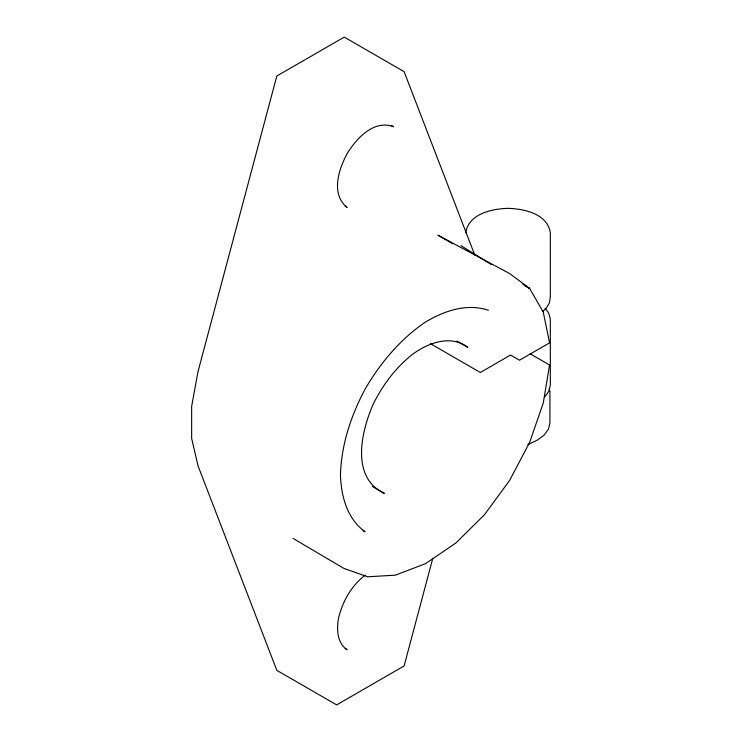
<?xml version="1.0" encoding="UTF-8"?>
<svg xmlns="http://www.w3.org/2000/svg" width="742" height="742" viewBox="0 0 742 742"><rect width="100%" height="100%" fill="white"/><g stroke="black" fill="none" stroke-linecap="round" stroke-linejoin="round"><path stroke-width="1.11" d="M465.716 232.784C468.629 213.789 491.835 208.78 508.029 208.354C524.232 208.78 547.438 213.789 550.351 232.784L550.314 296.726L549.46 302.745L546.075 308.459L542.81 311.352M432.744 558.531L404.093 665.973L336.673 704.9L276.822 670.351L198.058 465.93L191.649 438.411L191.649 406.319L198.058 371.39L276.822 76.027L344.242 37.1L404.093 71.649L474.787 255.1M544.684 397.035L548.913 391.145L550.351 384.82L550.314 318.837L548.588 312.883L545.082 308.273M365.268 575.143C351.504 585.447 342.591 601.382 338.584 617.938C336.58 628.947 336.868 642.785 347.108 649.732L345.113 648.582M527.84 444.69L537.662 439.932L544.313 434.923L548.505 429.089L549.933 422.829L549.933 391.73L549.219 388.604M488.422 310.304C466.709 302.968 444.263 310.861 425.435 322.084C400.188 339.242 380.405 362.912 365.083 389.133C351.059 415.613 341.366 444.514 340.457 474.657C341.097 496.018 346.931 518.602 365.083 531.764L363.088 530.604M391.665 125.667L393.659 126.817C373.959 119.147 356.42 138.494 347.108 153.696C338.602 169.362 330.607 194.228 347.108 207.445L345.113 206.295M529.973 353.702L549.544 364.999L543.265 403.036L529.667 442.353L509.633 480.408L484.461 514.735L455.773 543.107L425.435 563.697L395.412 575.171L367.633 576.775L343.917 568.418L293.146 538.46M456.849 341.023L467.822 347.358C450.756 334.299 428.078 342.925 412.598 354.268C395.913 367.411 383.03 384.569 373.541 403.481C361.391 430.601 350.113 477.496 384.393 493.374L372.419 486.464M430.453 343.685L480.334 372.484L510.515 355.056L519.493 360.241L549.544 342.887L543.265 312.104L529.667 288.48L509.633 273.566L437.91 235.168L452.87 243.868M524.687 285.587L529.667 288.48L522.804 284.205M461.06 245.704L491.445 264.653"/></g></svg>
